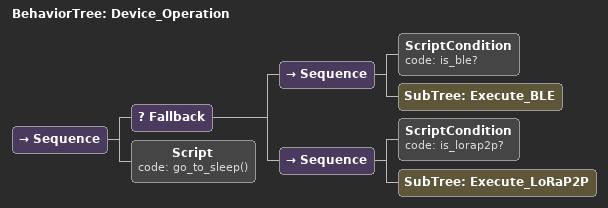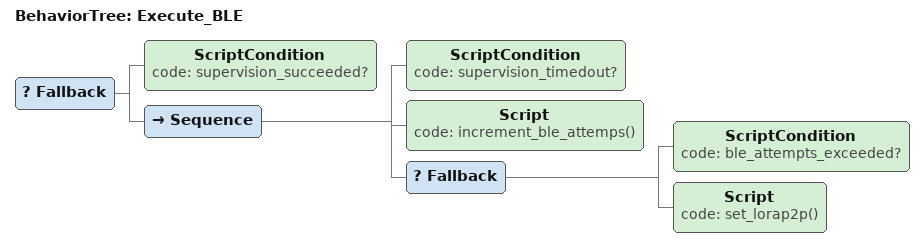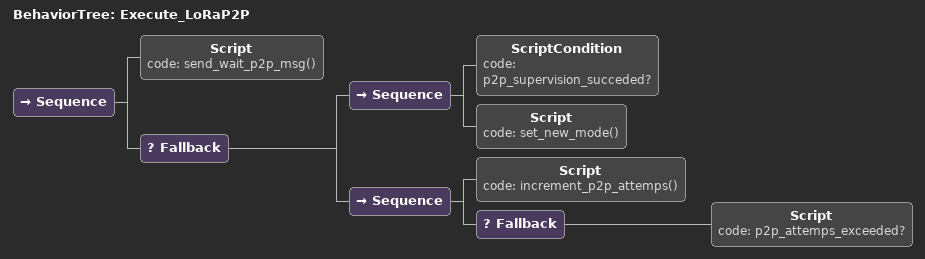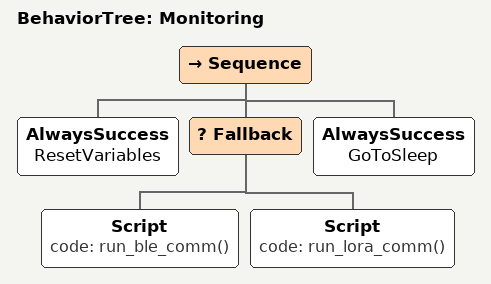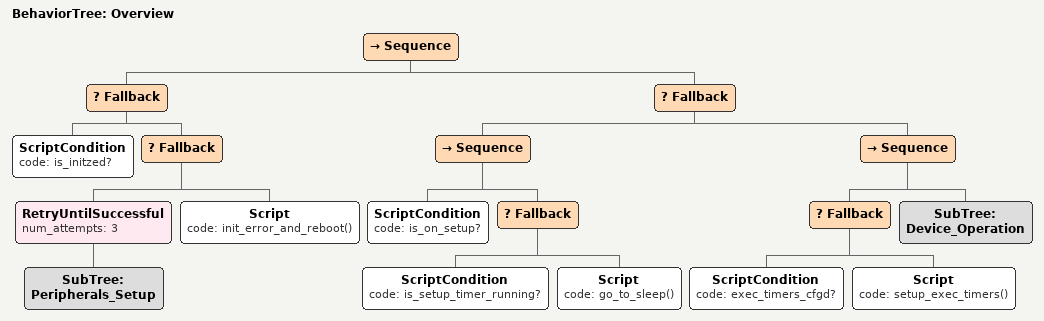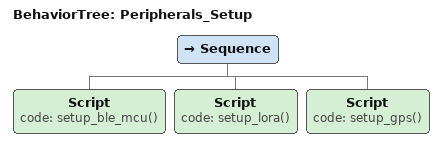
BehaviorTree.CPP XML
<?xml version="1.0" encoding="UTF-8"?>
<root BTCPP_format="4">
  <BehaviorTree ID="Device_Operation">
    <Sequence>
      <Fallback>
        <Sequence>
          <ScriptCondition code="is_ble?"/>
          <SubTree ID="Execute_BLE"/>
        </Sequence>
        <Sequence>
          <ScriptCondition code="is_lorap2p?"/>
          <SubTree ID="Execute_LoRaP2P"/>
        </Sequence>
      </Fallback>
      <Script code="go_to_sleep()"/>
    </Sequence>
  </BehaviorTree>

  <BehaviorTree ID="Execute_BLE">
    <Fallback>
      <ScriptCondition code="supervision_succeeded?"/>
      <Sequence>
        <ScriptCondition code="supervision_timedout?"/>
        <Script code="increment_ble_attemps()"/>
        <Fallback>
          <ScriptCondition code="ble_attempts_exceeded?"/>
          <Script code="set_lorap2p()"/>
        </Fallback>
      </Sequence>
    </Fallback>
  </BehaviorTree>

  <BehaviorTree ID="Execute_LoRaP2P">
    <Sequence>
      <Script code="send_wait_p2p_msg()"/>
      <Fallback>
        <Sequence>
          <ScriptCondition code="p2p_supervision_succeded?"/>
          <Script code="set_new_mode()"/>
        </Sequence>
        <Sequence>
          <Script code="increment_p2p_attemps()"/>
          <Fallback>
            <Script code="p2p_attemps_exceeded?"/>
          </Fallback>
        </Sequence>
      </Fallback>
    </Sequence>
  </BehaviorTree>

  <BehaviorTree ID="Monitoring">
    <Sequence>
      <AlwaysSuccess name="ResetVariables"/>
      <Fallback>
        <Script code="run_ble_comm()"/>
        <Script code="run_lora_comm()"/>
      </Fallback>
      <AlwaysSuccess name="GoToSleep"/>
    </Sequence>
  </BehaviorTree>

  <BehaviorTree ID="Overview">
    <Sequence>
      <Fallback>
        <ScriptCondition code="is_initzed?"/>
        <Fallback>
          <RetryUntilSuccessful num_attempts="3">
            <SubTree ID="Peripherals_Setup"/>
          </RetryUntilSuccessful>
          <Script code="init_error_and_reboot()"/>
        </Fallback>
      </Fallback>
      <Fallback>
        <Sequence>
          <ScriptCondition code="is_on_setup?"/>
          <Fallback>
            <ScriptCondition code="is_setup_timer_running?"/>
            <Script code="go_to_sleep()"/>
          </Fallback>
        </Sequence>
        <Sequence>
          <Fallback>
            <ScriptCondition code="exec_timers_cfgd?"/>
            <Script code="setup_exec_timers()"/>
          </Fallback>
          <SubTree ID="Device_Operation"/>
        </Sequence>
      </Fallback>
    </Sequence>
  </BehaviorTree>

  <BehaviorTree ID="Peripherals_Setup">
    <Sequence>
      <Script code="setup_ble_mcu()"/>
      <Script code="setup_lora()"/>
      <Script code="setup_gps()"/>
    </Sequence>
  </BehaviorTree>

</root>
